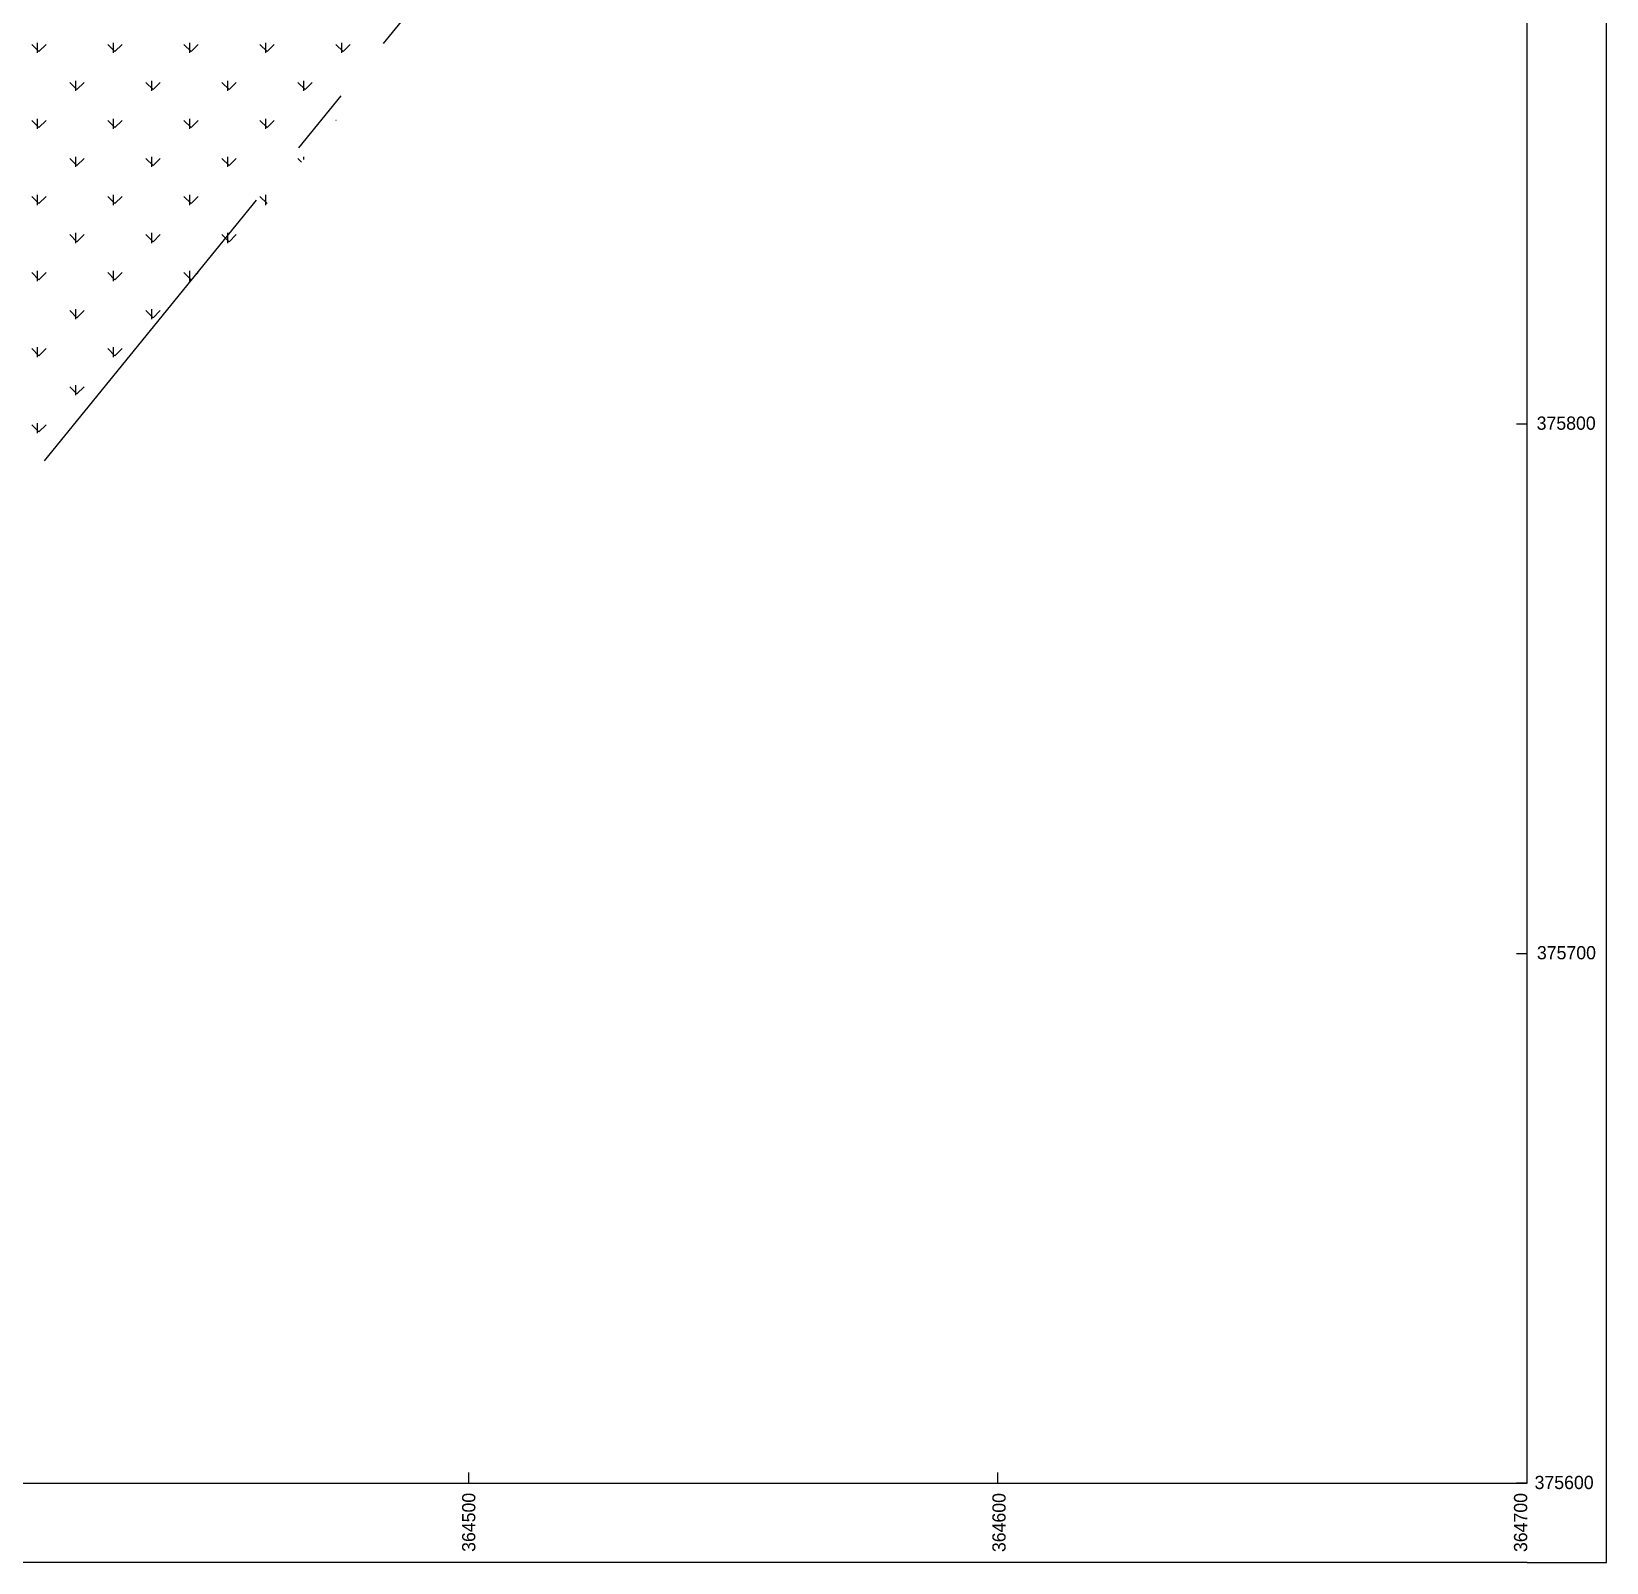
# Model space of a CAD drawing. Header units: metres. Extents: x 64 to 796628, y 142 to 671743.
# Drawn here: x 364417.4 to 364715, y 375585 to 375874.2 of the extents above; entities that cross this region are included whole.
import ezdxf

# ---------------------------------------------------------------- set-up
doc = ezdxf.new("R2010")
doc.units = ezdxf.units.M
doc.header["$LTSCALE"] = 2
doc.linetypes.add('AXES', pattern=[50.8, 31.75, -6.35, 6.35, -6.35])
doc.layers.add('Batiment', color=1, linetype='Continuous')
doc.layers.add('vegetation', color=94, linetype='Continuous')
doc.layers.add('MUR IAV', color=7, linetype='AXES', lineweight=25)

msp = doc.modelspace()

# ---------------------------------------------------------------- linework, layer by layer
at = {"layer": 'Batiment', "color": 0}
for p, q in [((364715, 375585), (364715, 376600)), ((364700, 375800), (364698, 375800)), ((364700, 375700), (364698, 375700)), ((364500, 375600), (364500, 375602)), ((364600, 375600), (364600, 375602)), ((364700, 375600), (364700, 375602)), ((364700, 375600), (364698, 375600)), ((364700, 375585), (363655, 375585)), ((364700, 375585), (364715, 375585))]:
    msp.add_line(p, q, dxfattribs=at)
msp.add_lwpolyline([(363900, 375600), (364700, 375600), (364700, 376600), (363900, 376600)], close=True, dxfattribs=at)
at = {"layer": 'MUR IAV'}
msp.add_line((364523.93, 375921.19), (364345.85, 375702.24), dxfattribs=at)
at = {"layer": 'vegetation', "ltscale": 0.001}
for p, q in [((364418.79, 375870.42), (364417.45, 375871.76)), ((364418.54, 375870.16), (364418.54, 375872.06)), ((364418.79, 375870.42), (364420.14, 375871.76)), ((364433.16, 375870.42), (364431.81, 375871.76)), ((364432.91, 375870.16), (364432.91, 375872.06)), ((364433.16, 375870.42), (364434.51, 375871.76)), ((364447.53, 375870.42), (364446.18, 375871.76)), ((364447.28, 375870.16), (364447.28, 375872.06)), ((364447.53, 375870.42), (364448.88, 375871.76)), ((364461.9, 375870.42), (364460.55, 375871.76)), ((364461.65, 375870.16), (364461.65, 375872.06)), ((364461.9, 375870.42), (364463.25, 375871.76)), ((364476.27, 375870.42), (364474.92, 375871.76)), ((364476.02, 375870.16), (364476.02, 375872.06)), ((364476.27, 375870.42), (364477.61, 375871.76)), ((364425.98, 375863.23), (364424.63, 375864.58)), ((364425.73, 375862.98), (364425.73, 375864.88)), ((364425.98, 375863.23), (364427.32, 375864.58)), ((364440.35, 375863.23), (364439, 375864.58)), ((364440.1, 375862.98), (364440.1, 375864.88)), ((364440.35, 375863.23), (364441.69, 375864.58)), ((364454.71, 375863.23), (364453.37, 375864.58)), ((364454.47, 375862.98), (364454.47, 375864.88)), ((364454.71, 375863.23), (364456.06, 375864.58)), ((364469.08, 375863.23), (364467.74, 375864.58)), ((364468.83, 375862.98), (364468.83, 375864.88)), ((364469.08, 375863.23), (364470.43, 375864.58)), ((364418.79, 375856.05), (364417.45, 375857.39)), ((364418.54, 375855.79), (364418.54, 375857.7)), ((364418.79, 375856.05), (364420.14, 375857.39)), ((364433.16, 375856.05), (364431.81, 375857.39)), ((364432.91, 375855.79), (364432.91, 375857.7)), ((364433.16, 375856.05), (364434.51, 375857.39)), ((364447.53, 375856.05), (364446.18, 375857.39)), ((364447.28, 375855.79), (364447.28, 375857.7)), ((364447.53, 375856.05), (364448.88, 375857.39)), ((364461.9, 375856.05), (364460.55, 375857.39)), ((364461.65, 375855.79), (364461.65, 375857.7)), ((364461.9, 375856.05), (364463.25, 375857.39)), ((364474.94, 375857.37), (364474.92, 375857.39)), ((364425.98, 375848.86), (364424.63, 375850.21)), ((364425.73, 375848.61), (364425.73, 375850.51)), ((364425.98, 375848.86), (364427.32, 375850.21)), ((364440.35, 375848.86), (364439, 375850.21)), ((364440.1, 375848.61), (364440.1, 375850.51)), ((364440.35, 375848.86), (364441.69, 375850.21)), ((364454.71, 375848.86), (364453.37, 375850.21)), ((364454.47, 375848.61), (364454.47, 375850.51)), ((364454.71, 375848.86), (364456.06, 375850.21)), ((364468.42, 375849.53), (364467.74, 375850.21)), ((364468.83, 375850.03), (364468.83, 375850.51)), ((364418.79, 375841.68), (364417.45, 375843.03)), ((364418.54, 375841.42), (364418.54, 375843.33)), ((364418.79, 375841.68), (364420.14, 375843.03)), ((364433.16, 375841.68), (364431.81, 375843.03)), ((364432.91, 375841.42), (364432.91, 375843.33)), ((364433.16, 375841.68), (364434.51, 375843.03)), ((364447.53, 375841.68), (364446.18, 375843.03)), ((364447.28, 375841.42), (364447.28, 375843.33)), ((364447.53, 375841.68), (364448.88, 375843.03)), ((364461.89, 375841.69), (364460.55, 375843.03)), ((364461.65, 375841.42), (364461.65, 375843.33)), ((364425.73, 375834.24), (364425.73, 375836.14)), ((364440.1, 375834.24), (364440.1, 375836.14)), ((364454.47, 375834.24), (364454.47, 375836.14)), ((364425.98, 375834.49), (364424.63, 375835.84)), ((364425.98, 375834.49), (364427.32, 375835.84)), ((364440.35, 375834.49), (364439, 375835.84)), ((364440.35, 375834.49), (364441.69, 375835.84)), ((364454.71, 375834.49), (364453.37, 375835.84)), ((364454.71, 375834.49), (364456.06, 375835.84)), ((364418.79, 375827.31), (364417.45, 375828.66)), ((364418.54, 375827.05), (364418.54, 375828.96)), ((364418.79, 375827.31), (364420.14, 375828.66)), ((364433.16, 375827.31), (364431.81, 375828.66)), ((364432.91, 375827.05), (364432.91, 375828.96)), ((364433.16, 375827.31), (364434.51, 375828.66)), ((364447.53, 375827.31), (364446.18, 375828.66)), ((364447.28, 375827.05), (364447.28, 375828.96)), ((364447.53, 375827.31), (364448.88, 375828.66)), ((364425.98, 375820.13), (364424.63, 375821.47)), ((364425.73, 375819.87), (364425.73, 375821.78)), ((364425.98, 375820.13), (364427.32, 375821.47)), ((364440.35, 375820.13), (364439, 375821.47)), ((364440.1, 375819.87), (364440.1, 375821.78)), ((364440.35, 375820.13), (364441.69, 375821.47)), ((364418.79, 375812.94), (364417.45, 375814.29)), ((364418.54, 375812.69), (364418.54, 375814.59)), ((364418.79, 375812.94), (364420.14, 375814.29)), ((364433.16, 375812.94), (364431.81, 375814.29)), ((364432.91, 375812.69), (364432.91, 375814.59)), ((364433.16, 375812.94), (364434.51, 375814.29)), ((364425.98, 375805.76), (364424.63, 375807.11)), ((364425.73, 375805.5), (364425.73, 375807.41)), ((364425.98, 375805.76), (364427.32, 375807.11)), ((364418.54, 375798.32), (364418.54, 375800.22)), ((364418.79, 375798.57), (364417.45, 375799.92)), ((364418.79, 375798.57), (364420.14, 375799.92))]:
    msp.add_line(p, q, dxfattribs=at)

# ---------------------------------------------------------------- texts
at = {"layer": 'Batiment', "color": 0, "char_height": 2.5, "attachment_point": 5}
for s, insert in [('375800', (364707.38, 375800.2)), ('375700', (364707.43, 375700.17)), ('375600', (364706.99, 375600.1))]:
    msp.add_mtext(s, dxfattribs=dict(at, insert=insert))
at = {"layer": 'Batiment', "color": 0, "char_height": 2.5, "attachment_point": 5, "rotation": 90}
for s, insert in [('364500', (364500.02, 375592.58)), ('364600', (364600.22, 375592.54)), ('364700', (364698.78, 375592.55))]:
    msp.add_mtext(s, dxfattribs=dict(at, insert=insert))

doc.saveas('drawing.dxf')
